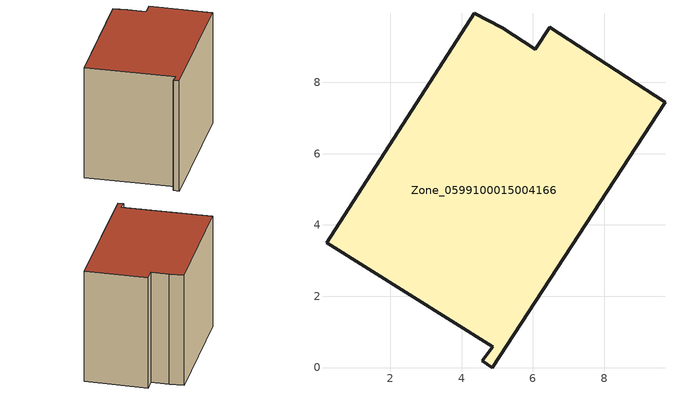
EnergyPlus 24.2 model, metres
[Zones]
Zone_0599100015004166
 floor ground (C_G): 4.87,0.59 0.21,3.5 4.36,9.93 5.15,9.53 6.07,8.93 6.47,9.55 9.71,7.44 4.87,0 4.59,0.18 z0.74
 wall outside (C_F): 0.21,3.5 4.87,0.59 4.59,0.18 4.87,0 9.71,7.44 6.47,9.55 6.07,8.93 5.15,9.53 4.36,9.93 0.21,3.5 z0.74:8.03
 roof outside (C_R): 4.87,0.59 4.59,0.18 4.87,0 9.71,7.44 6.47,9.55 6.07,8.93 5.15,9.53 4.36,9.93 0.21,3.5 z8.03
[BUILDING]
Pand.0599100015004166: North Axis=0; Terrain=City; Loads Convergence Tolerance Value=0.04; Temperature Convergence Tolerance Value=0.4; Solar Distribution=FullExterior; Maximum Number of Warmup Days=25; Minimum Number of Warmup Days=1
[Site:Location]
Rotterdam.The.Hague.AP_ZH_NLD Design_Conditions: Latitude=51.96; Longitude=4.45; Time Zone=1; Elevation=-4.5
[SITE:GROUNDTEMPERATURE:BUILDINGSURFACE]
18, 18, 18, 18, 18, 18, 18, 18, 18, 18, 18, 18
[MATERIAL] Thermal Absorptance=0.9; Solar Absorptance=0.7; Visible Absorptance=0.7
Name | Roughness | Thickness | Conductivity | Density | Specific Heat
G.TI.1965-1974 | MediumSmooth | 0.15 | 0.882353 | 540 | 1210
F.TI.1965-1974 | Rough | 0.3 | 0.697674 | 1920 | 840
R.TI.1965-1974 | MediumRough | 0.2 | 0.232558 | 1500 | 1000
[CONSTRUCTION]
C_G: G.TI.1965-1974
C_F: F.TI.1965-1974
C_R: R.TI.1965-1974
[ZONE]
Zone_0599100015004166: Type=1; Multiplier=1; Ceiling Height=Autocalculate; Volume=Autocalculate; Floor Area=autocalculate; Part of Total Floor Area=Yes
[ZONEINFILTRATION:DESIGNFLOWRATE]
Infil_Zone_0599100015004166: Zone or ZoneList or Space or SpaceList=Zone_0599100015004166; Schedule=AlwaysOn; Design Flow Rate Calculation Method=Flow/Area; Flow Rate per Floor Area=0.003; Constant Term Coefficient=1; Temperature Term Coefficient=0; Velocity Term Coefficient=0; Velocity Squared Term Coefficient=0
[HVACTEMPLATE:ZONE:IDEALLOADSAIRSYSTEM]
Zone_0599100015004166: Maximum Heating Supply Air Temperature=50; Minimum Cooling Supply Air Temperature=13; Maximum Heating Supply Air Humidity Ratio=0.0156; Minimum Cooling Supply Air Humidity Ratio=0.0077; Heating Limit=NoLimit; Cooling Limit=NoLimit; Dehumidification Control Type=ConstantSensibleHeatRatio; Cooling Sensible Heat Ratio=0.7; Dehumidification Setpoint=60; Humidification Control Type=None; Humidification Setpoint=30; Outdoor Air Method=None; Outdoor Air Flow Rate per Person=0.00944; Outdoor Air Flow Rate per Zone Floor Area=0; Outdoor Air Flow Rate per Zone=0; Demand Controlled Ventilation Type=None; Outdoor Air Economizer Type=NoEconomizer; Heat Recovery Type=None; Sensible Heat Recovery Effectiveness=0.7; Latent Heat Recovery Effectiveness=0.65
[ZONECONTROL:THERMOSTAT]
ThermostatControl_Zone_0599100015004166: Zone or ZoneList=Zone_0599100015004166; Control Type Schedule=DualSetpointControlType; Control 1=Thermostat_Zone_0599100015004166; Temperature Difference Between Cutout And Setpoint=0
[THERMOSTATSETPOINT:DUALSETPOINT]
Thermostat_Zone_0599100015004166: Heating Setpoint Temperature Schedule=HeatingSetpoint_Zone_0599100015004166; Cooling Setpoint Temperature Schedule=CoolingSetpoint_Zone_0599100015004166
[SCHEDULE:COMPACT]
HeatingSetpoint_Zone_0599100015004166: Through: 12/31, For: AllDays, Until: 24:00, 21
CoolingSetpoint_Zone_0599100015004166: Through: 12/31, For: AllDays, Until: 24:00, 24
DualSetpointControlType: Through: 12/31, For: AllDays, Until: 24:00, 4
AlwaysOn: Through: 12/31, For: AllDays, Until: 24:00, 1
